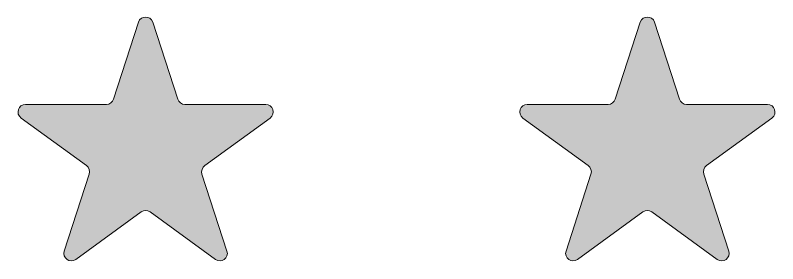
# Model space of a CAD drawing. Header units: inches. Extents: x 150 to 930, y -913 to -168.
# Drawn here: x 265.9 to 393.7, y -912.9 to -871.3 of the extents above; entities that cross this region are included whole.
import ezdxf

# ---------------------------------------------------------------- set-up
doc = ezdxf.new("R2010")
doc.units = ezdxf.units.IN
doc.header["$MEASUREMENT"] = 0
doc.layers.add('Layer 1', color=7, linetype='Continuous')

# ---------------------------------------------------------------- blocks, each defined once
blk = doc.blocks.new('block 9')
at = {"layer": 'Layer 1', "true_color": 0xce432c}
h = blk.add_hatch(color=22, dxfattribs=at)
h.dxf.hatch_style = 2
edge = h.paths.add_edge_path()
edge.add_spline(control_points=[(288.9, -872.51), (288.9, -872.51), (293.09, -885.39), (293.09, -885.39), (293.26, -885.91), (293.74, -886.26), (294.28, -886.26), (294.28, -886.26), (307.83, -886.26), (307.83, -886.26), (309.05, -886.26), (309.56, -887.82), (308.57, -888.54), (308.57, -888.54), (297.61, -896.5), (297.61, -896.5), (297.17, -896.82), (296.99, -897.39), (297.15, -897.91), (297.15, -897.91), (301.34, -910.79), (301.34, -910.79), (301.72, -911.95), (300.39, -912.92), (299.4, -912.2), (299.4, -912.2), (288.44, -904.24), (288.44, -904.24), (288, -903.92), (287.41, -903.92), (286.96, -904.24), (286.96, -904.24), (276, -912.2), (276, -912.2), (275.02, -912.92), (273.69, -911.95), (274.07, -910.79), (274.07, -910.79), (278.25, -897.91), (278.25, -897.91), (278.42, -897.39), (278.24, -896.82), (277.8, -896.5), (277.8, -896.5), (266.84, -888.54), (266.84, -888.54), (265.85, -887.82), (266.36, -886.26), (267.58, -886.26), (267.58, -886.26), (281.12, -886.26), (281.12, -886.26), (281.67, -886.26), (282.15, -885.91), (282.32, -885.39), (282.32, -885.39), (286.51, -872.51), (286.51, -872.51), (286.88, -871.35), (288.52, -871.35), (288.9, -872.51)], knot_values=[0, 0, 0, 0, 1, 1, 1, 2, 2, 2, 3, 3, 3, 4, 4, 4, 5, 5, 5, 6, 6, 6, 7, 7, 7, 8, 8, 8, 9, 9, 9, 10, 10, 10, 11, 11, 11, 12, 12, 12, 13, 13, 13, 14, 14, 14, 15, 15, 15, 16, 16, 16, 17, 17, 17, 18, 18, 18, 19, 19, 19, 20, 20, 20, 20], degree=3, periodic=1)
h = blk.add_hatch(color=22, dxfattribs=at)
h.dxf.hatch_style = 2
edge = h.paths.add_edge_path()
edge.add_spline(control_points=[(373, -872.51), (373, -872.51), (377.19, -885.39), (377.19, -885.39), (377.35, -885.91), (377.84, -886.26), (378.38, -886.26), (378.38, -886.26), (391.93, -886.26), (391.93, -886.26), (393.15, -886.26), (393.66, -887.82), (392.67, -888.54), (392.67, -888.54), (381.71, -896.5), (381.71, -896.5), (381.27, -896.82), (381.08, -897.39), (381.25, -897.91), (381.25, -897.91), (385.44, -910.79), (385.44, -910.79), (385.82, -911.95), (384.49, -912.92), (383.5, -912.2), (383.5, -912.2), (372.54, -904.24), (372.54, -904.24), (372.1, -903.92), (371.5, -903.92), (371.06, -904.24), (371.06, -904.24), (360.1, -912.2), (360.1, -912.2), (359.12, -912.92), (357.79, -911.95), (358.17, -910.79), (358.17, -910.79), (362.35, -897.91), (362.35, -897.91), (362.52, -897.39), (362.34, -896.82), (361.9, -896.5), (361.9, -896.5), (350.94, -888.54), (350.94, -888.54), (349.95, -887.82), (350.46, -886.26), (351.67, -886.26), (351.67, -886.26), (365.22, -886.26), (365.22, -886.26), (365.77, -886.26), (366.25, -885.91), (366.42, -885.39), (366.42, -885.39), (370.61, -872.51), (370.61, -872.51), (370.98, -871.35), (372.62, -871.35), (373, -872.51)], knot_values=[0, 0, 0, 0, 1, 1, 1, 2, 2, 2, 3, 3, 3, 4, 4, 4, 5, 5, 5, 6, 6, 6, 7, 7, 7, 8, 8, 8, 9, 9, 9, 10, 10, 10, 11, 11, 11, 12, 12, 12, 13, 13, 13, 14, 14, 14, 15, 15, 15, 16, 16, 16, 17, 17, 17, 18, 18, 18, 19, 19, 19, 20, 20, 20, 20], degree=3, periodic=1)
at = {"layer": 'Layer 1', "lineweight": 0}
for points in [[(288.9, -872.51), (288.9, -872.51), (293.09, -885.39), (293.09, -885.39), (293.26, -885.91), (293.74, -886.26), (294.28, -886.26), (294.28, -886.26), (307.83, -886.26), (307.83, -886.26), (309.05, -886.26), (309.56, -887.82), (308.57, -888.54), (308.57, -888.54), (297.61, -896.5), (297.61, -896.5), (297.17, -896.82), (296.99, -897.39), (297.15, -897.91), (297.15, -897.91), (301.34, -910.79), (301.34, -910.79), (301.72, -911.95), (300.39, -912.92), (299.4, -912.2), (299.4, -912.2), (288.44, -904.24), (288.44, -904.24), (288, -903.92), (287.41, -903.92), (286.96, -904.24), (286.96, -904.24), (276, -912.2), (276, -912.2), (275.02, -912.92), (273.69, -911.95), (274.07, -910.79), (274.07, -910.79), (278.25, -897.91), (278.25, -897.91), (278.42, -897.39), (278.24, -896.82), (277.8, -896.5), (277.8, -896.5), (266.84, -888.54), (266.84, -888.54), (265.85, -887.82), (266.36, -886.26), (267.58, -886.26), (267.58, -886.26), (281.12, -886.26), (281.12, -886.26), (281.67, -886.26), (282.15, -885.91), (282.32, -885.39), (282.32, -885.39), (286.51, -872.51), (286.51, -872.51), (286.88, -871.35), (288.52, -871.35), (288.9, -872.51)], [(373, -872.51), (373, -872.51), (377.19, -885.39), (377.19, -885.39), (377.35, -885.91), (377.84, -886.26), (378.38, -886.26), (378.38, -886.26), (391.93, -886.26), (391.93, -886.26), (393.15, -886.26), (393.66, -887.82), (392.67, -888.54), (392.67, -888.54), (381.71, -896.5), (381.71, -896.5), (381.27, -896.82), (381.08, -897.39), (381.25, -897.91), (381.25, -897.91), (385.44, -910.79), (385.44, -910.79), (385.82, -911.95), (384.49, -912.92), (383.5, -912.2), (383.5, -912.2), (372.54, -904.24), (372.54, -904.24), (372.1, -903.92), (371.5, -903.92), (371.06, -904.24), (371.06, -904.24), (360.1, -912.2), (360.1, -912.2), (359.12, -912.92), (357.79, -911.95), (358.17, -910.79), (358.17, -910.79), (362.35, -897.91), (362.35, -897.91), (362.52, -897.39), (362.34, -896.82), (361.9, -896.5), (361.9, -896.5), (350.94, -888.54), (350.94, -888.54), (349.95, -887.82), (350.46, -886.26), (351.67, -886.26), (351.67, -886.26), (365.22, -886.26), (365.22, -886.26), (365.77, -886.26), (366.25, -885.91), (366.42, -885.39), (366.42, -885.39), (370.61, -872.51), (370.61, -872.51), (370.98, -871.35), (372.62, -871.35), (373, -872.51)]]:
    blk.add_open_spline(points, degree=3, knots=[0, 0, 0, 0, 1, 1, 1, 2, 2, 2, 3, 3, 3, 4, 4, 4, 5, 5, 5, 6, 6, 6, 7, 7, 7, 8, 8, 8, 9, 9, 9, 10, 10, 10, 11, 11, 11, 12, 12, 12, 13, 13, 13, 14, 14, 14, 15, 15, 15, 16, 16, 16, 17, 17, 17, 18, 18, 18, 19, 19, 19, 20, 20, 20, 20], dxfattribs=at)
blk = doc.blocks.new('block 2')
at = {"layer": 'Layer 1'}
blk.add_blockref('block 9', (0, 0), dxfattribs=at)

msp = doc.modelspace()

# ---------------------------------------------------------------- block references
at = {"layer": 'Layer 1'}
msp.add_blockref('block 2', (0, 0), dxfattribs=at)

doc.saveas('drawing.dxf')
